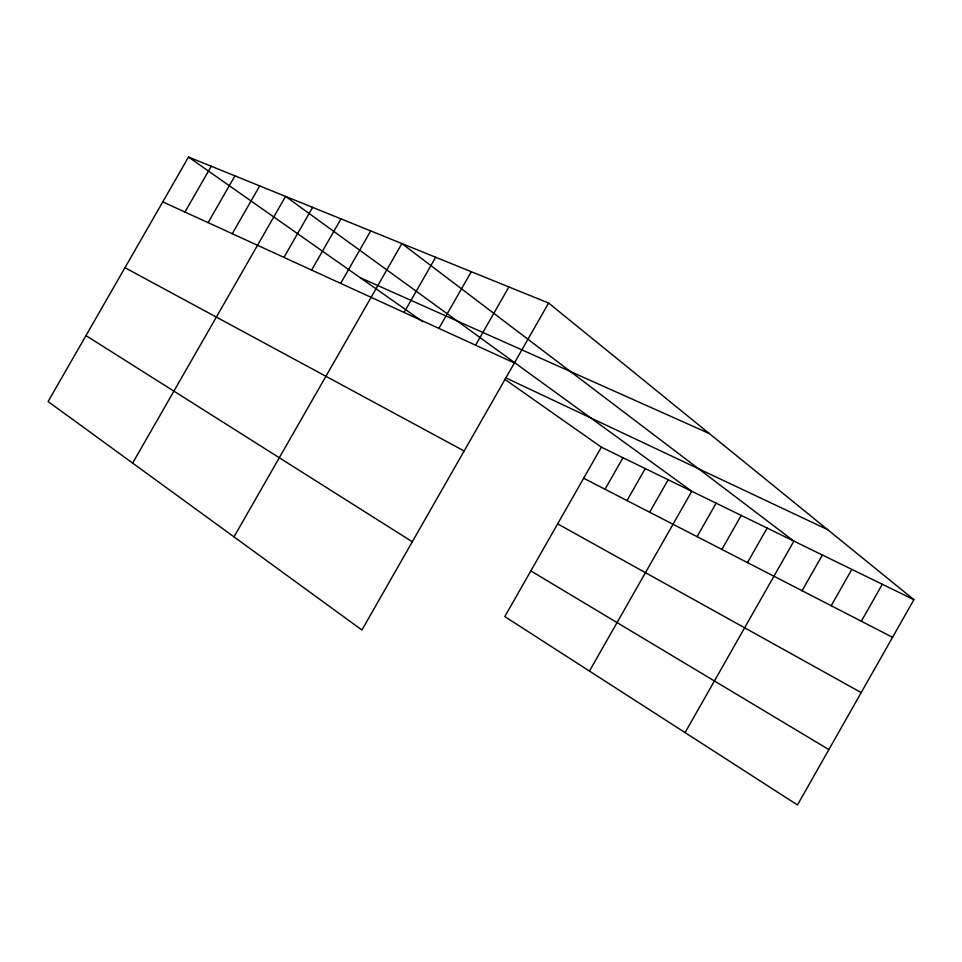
<?xml version="1.0" encoding="UTF-8"?>
<svg xmlns="http://www.w3.org/2000/svg" width="962" height="962" viewBox="0 0 962 962"><rect width="100%" height="100%" fill="white"/><g stroke="black" fill="none" stroke-linecap="round" stroke-linejoin="round"><path stroke-width="1.44" d="M831.192 605.723L851.827 569.384M861.339 621.248L882.322 584.259M548.617 303.054L361.916 630.002L48.1 401.551L188.516 157.046L548.617 303.054L913.9 599.675L797.474 804.953L504.797 616.582L601.37 447.162L504.809 379.305M605.026 489.249L622.991 457.72M627.02 500.577L645.249 468.578M649.675 512.241L668.169 479.761M589.453 671.067L691.786 491.281L285.57 196.392L132.636 463.095M697.077 536.652L716.125 503.162M721.897 549.434L741.233 515.416M747.498 562.626L767.147 528.054M685.076 732.611L793.89 541.113L401.888 243.566L233.994 536.88M802.08 590.728L822.366 555.002M404.112 312.446L435.678 257.263M438.888 328.379L471.296 271.705M475.601 345.202L508.886 286.953M184.957 212.037L211.243 166.258M208.105 222.643L234.944 175.866M232.275 233.718L259.704 185.906M283.958 257.395L312.638 207.371M311.64 270.081L340.981 218.867M340.656 283.369L370.695 230.916M360.209 277.693L709.307 433.537M162.77 201.876L514.393 362.975M505.675 377.789L827.705 529.677M601.37 447.162L913.9 599.675M583.657 478.246L892.544 637.313M124.964 267.701L464.141 450.986M557.647 523.869L861.194 692.592M530.844 570.899L828.871 749.59M85.979 335.594L412.301 541.774M188.516 157.046L422.823 321.693"/></g></svg>
